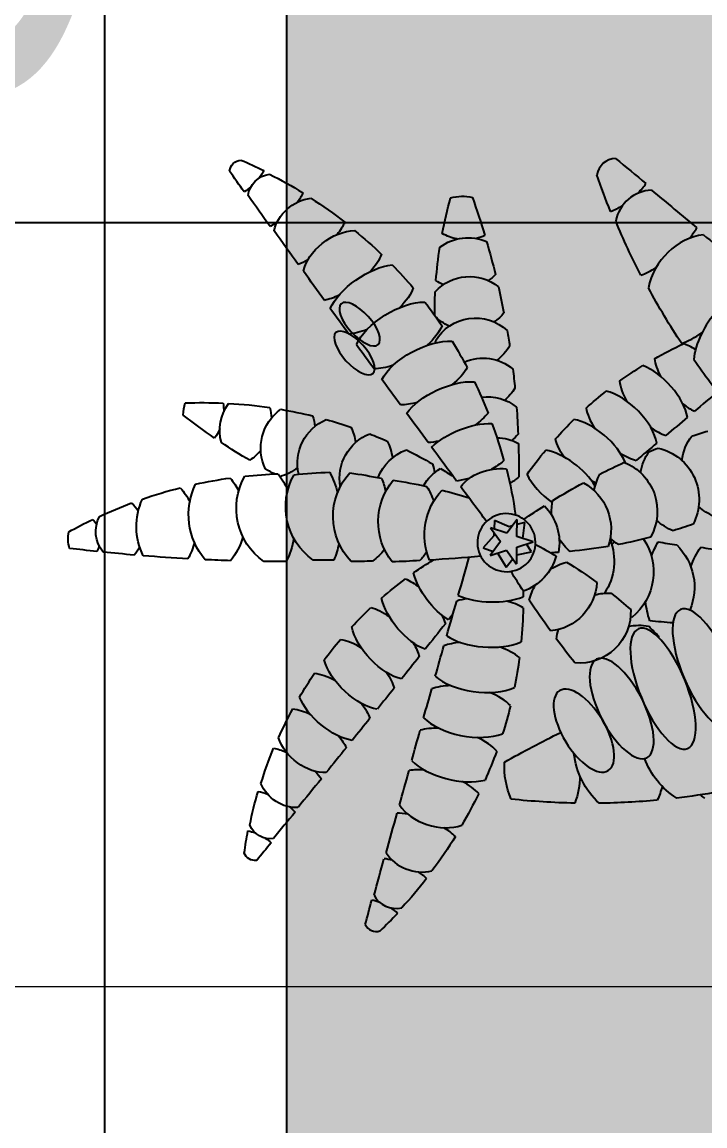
# Model space of a CAD drawing. Header units: millimetres. Extents: x -343543 to 400519, y -115663 to 104219.
# Drawn here: x 30748.3 to 31010.8, y -34704.4 to -34279.7 of the extents above; entities that cross this region are included whole.
import ezdxf

# ---------------------------------------------------------------- set-up
doc = ezdxf.new("R2010")
doc.units = ezdxf.units.MM
doc.layers.get('0').update_dxf_attribs({"color": 231, "lineweight": 0})
doc.layers.get('DefPoints').update_dxf_attribs({"color": 191})
for name, color, linetype, lineweight in [('A-PATT', 252, 'Continuous', 9), ('A-SYMBOLS', 10, 'Continuous', 13), ('SME-E-COND-POW', 131, 'Continuous', 18), ('SME-E-POW-DIM', 135, 'Continuous', 18)]:
    doc.layers.add(name, color=color, linetype=linetype, lineweight=lineweight)
for name, color, linetype in [('XREF MAT BANG NOI THAT$0$A-PATT', 8, 'Continuous'), ('XREF MAT BANG NOI THAT$0$FF-Plants', 8, 'Continuous'), ('XREF MAT BANG TUONG XAY$0$A-FURN', 8, 'Continuous')]:
    doc.layers.add(name, color=color, linetype=linetype)
doc.styles.add('SM-DIMTEXT', font='SME.shx', dxfattribs={"width": 0.7})
doc.dimstyles.new('SDIM-100', dxfattribs={"dimscale": 100, "dimtxt": 2, "dimasz": 0.6, "dimexe": 0.6, "dimexo": 0.2, "dimgap": 0.5, "dimtad": 1, "dimdec": 0, "dimzin": 12, "dimtxsty": 'SM-DIMTEXT', "dimblk": 'ARCHTICK', "dimblk1": 'ARCHTICK', "dimblk2": 'ARCHTICK', "dimcen": 0.12, "dimdle": 0.6, "dimclrd": 7, "dimclre": 8, "dimadec": 0, "dimazin": 3, "dimtfac": 2, "dimtix": 1, "dimtmove": 1, "dimatfit": 3, "dimfxl": 1, "dimtzin": 0, "dimarcsym": 1})

# ---------------------------------------------------------------- blocks, each defined once
blk = doc.blocks.new('XREF MAT BANG NOI THAT$0$YLD.Studio-03-28')
at = {"layer": 'XREF MAT BANG NOI THAT$0$FF-Plants', "color": 8}
for p, q in [((-29.06, 218.92), (-24.42, 222.98)), ((-24.42, 222.98), (-23, 219.19)), ((-35.01, 218.66), (-31.74, 218.8)), ((-32.59, 213), (-35.01, 218.66)), ((-30.1, 213.92), (-32.2, 220.17)), ((-32.2, 220.17), (-26.83, 216.35)), ((-30.36, 218.86), (-29.06, 218.92)), ((-26.83, 216.35), (-21.54, 220.27)), ((-21.54, 220.27), (-23.52, 213.99)), ((-22.39, 217.56), (-22.33, 217.39)), ((-22.33, 217.39), (-17.04, 214.24)), ((-35.39, 210), (-30.1, 213.92)), ((-32.89, 211.86), (-32.59, 213)), ((-23.52, 213.99), (-18.15, 210.17)), ((-17.04, 214.24), (-20.26, 211.67)), ((-28.81, 210.07), (-35.39, 210)), ((-34.16, 207.04), (-33.37, 210.02)), ((-26.71, 203.82), (-28.81, 210.07)), ((-24.74, 210.11), (-26.71, 203.82)), ((-18.26, 210.09), (-24.74, 210.11)), ((-21.79, 210.1), (-22.86, 204.47)), ((-28.05, 207.8), (-34.16, 207.04)), ((-22.86, 204.47), (-25.89, 206.42))]:
    blk.add_line(p, q, dxfattribs=at)
for centre, major_axis, ratio, start_param, end_param in [((126.93, 295.28), (154.05, 93.06), 1, 2.093129, 2.150944), ((-28.11, 370.05), (12.47, 1.38), 1, 1.147291, 1.658613), ((-720.71, 297.44), (696.05, 87.86), 1, -0.019775, -0.004764), ((126.93, 295.28), (179.26, 16.06), 1, 2.620889, 2.695191), ((-30.78, 359.39), (11.92, 3.92), 1, 0.563286, 1.731811), ((-28.13, 380.65), (7.38, 7.38), 1, 3.163446, 3.394357), ((-28.13, 380.65), (7.38, 7.38), 1, 4.211477, 4.434646), ((-720.71, 297.44), (-27.98, 701.02), 1, -1.525383, -1.508416), ((-32.66, 330.92), (24.34, 7.22), 1, 0.822084, 1.709786), ((-31.22, 367.37), (9.85, 9.85), 1, 3.076455, 3.363905), ((-31.22, 367.37), (9.85, 9.85), 1, 4.411154, 4.681391), ((126.93, 295.28), (161.17, 80.1), 1, 2.34786, 2.432422), ((-720.71, 297.44), (216.65, 667.29), 1, -1.201138, -1.176629), ((97.05, 330.83), (176.44, 17.96), 1, 3.00218, 3.084607), ((-74.88, 320.05), (12.94, 12.94), 1, 0.82062, 1.078808), ((-251.37, 199.89), (-213.13, 68.28), 1, 4.051837, 4.11859), ((-37.22, 309.64), (25.59, 7.36), 1, 0.581757, 1.74589), ((-31.83, 357.06), (23.56, 1.4), 1, 3.924663, 4.201909), ((-31.83, 357.06), (22.43, 7.35), 1, 4.620625, 4.910204), ((126.93, 295.28), (107.29, 144.5), 1, 1.995112, 2.070246), ((-720.71, 297.44), (-15.94, 701.4), 1, -1.561174, -1.547304), ((-77.5, 341.06), (12.94, 12.94), 1, 3.782735, 3.970709), ((-69.5, 305.96), (17.74, 4.46), 1, 1.070558, 1.93711), ((-77.5, 341.06), (12.94, 12.94), 1, 4.331164, 4.559334), ((-251.37, 199.89), (198.1, 104.13), 1, 0.044622, 0.102098), ((-167.93, 314.89), (-4.41, 4.15), 0.874189, -0.631907, 0.605204), ((-3805.39, -4820.75), (3697.77, 5097.06), 1, 0.010517, 0.012058), ((97.05, 330.83), (174.08, 33.9), 1, 3.005163, 3.095157), ((-39.65, 292.82), (24.2, 6.68), 1, 0.349234, 1.81552), ((-35.33, 339.62), (17.75, 17.75), 1, 3.237126, 3.475194), ((-35.33, 339.62), (24.87, 3.43), 1, -1.440259, -1.02539), ((-17.16, 382.24), (160.18, 56.52), 1, 3.202232, 3.258797), ((-167.93, 314.89), (7.33, 7.53), 0.490947, -1.435337, -1.122828), ((126.93, 295.28), (127.26, 127.26), 1, 2.248166, 2.319436), ((113.3, 163.34), (-5.54, 152.77), 1, 0.097095, 0.15366), ((90.56, 310.2), (4.65, 2.84), 0.874189, -0.631907, 0.605204), ((-158.94, 303.71), (-1.27, 9.62), 0.959793, -0.027203, 1.298202), ((-3804.47, -4821.9), (-5351.81, 3318.39), 1, 4.647902, 4.650212), ((-62.76, 290.25), (17.63, 4.89), 1, 0.843157, 2.259346), ((-73.48, 322.67), (12.94, 12.94), 1, 4.614517, 4.925034), ((112.08, 162.81), (-49.51, 144.63), 1, -0.132709, -0.045878), ((78.73, 305.04), (-8.66, 1.18), 0.959793, 3.11439, 4.439794), ((90.56, 310.2), (-4.8, 8.15), 0.490947, 0.894952, 1.248419), ((-3506.28, 4685.53), (4396.41, 3576.45), 1, -1.566496, -1.564955), ((-167.93, 314.89), (7.33, 7.53), 0.490947, 4.036545, 4.390012), ((-251.37, 199.89), (-106.67, 196.75), 1, 4.695684, 4.712949), ((-720.71, 297.44), (4.17, 701.56), 1, -1.563026, -1.550692), ((111.07, 162.3), (-108.1, 108.1), 1, -0.487515, -0.393227), ((64.36, 297.58), (-7.76, 9.92), 0.800189, 3.860592, 5.342894), ((78.73, 305.04), (-7.5, 12.73), 0.490947, 0.941091, 1.224771), ((90.56, 310.2), (-4.8, 8.15), 0.490947, 1.706256, 2.018765), ((-16.24, 381.09), (-165.27, 39.2), 1, 0.696456, 0.783287), ((-146.73, 290.5), (8.37, 11.22), 0.800189, 0.718999, 2.201301), ((-158.94, 303.71), (11.45, 11.76), 0.490947, -1.242361, -1.031338), ((-3803.62, -4822.84), (-5285.14, 3423.57), 1, 4.664988, 4.667502), ((-73.48, 322.67), (12.94, 12.94), 1, 3.653835, 3.878467), ((-33.47, 327.58), (-31.96, 4.13), 1, 1.051212, 1.280295), ((-40.21, 273.86), (24.18, 6.74), 1, 0.34663, 1.812916), ((110.16, 161.69), (-108.1, 108.1), 1, -0.371224, -0.289813), ((49.87, 288.97), (-9.31, 11.6), 0.671515, 3.780069, 5.510321), ((64.36, 297.58), (-9.68, 14.44), 0.490947, 0.847911, 1.176828), ((-3507.5, 4685.01), (-3612.43, 4366.89), 1, 3.135264, 3.137574), ((97.05, 330.83), (-24.91, 175.59), 1, 1.600203, 1.670446), ((-69.5, 305.96), (18.03, 3.11), 1, -0.858259, -0.431968), ((-33.47, 327.58), (30.91, 9.1), 1, 4.595233, 4.887164), ((78.73, 305.04), (-7.5, 12.73), 0.490947, 1.899231, 2.110255), ((-158.94, 303.71), (11.45, 11.76), 0.490947, 4.082683, 4.366363), ((-146.73, 290.5), (12.65, 14.6), 0.490947, -1.176481, -0.937354), ((-57.01, 276.13), (17.51, 5.3), 1, 1.041301, 2.442574), ((126.37, 276.32), (160.28, 81.86), 1, 2.561375, 2.637785), ((110.16, 161.69), (140.84, 59.44), 1, 1.700812, 1.771763), ((36.77, 280.2), (-11.29, 13.22), 0.490947, 3.820292, 5.530953), ((49.87, 288.97), (-10.5, 13.85), 0.490947, 0.705769, 1.183947), ((-3508.52, 4684.49), (-3637.95, 4345.65), 1, 3.126715, 3.12923), ((-15.39, 380.15), (163.44, 46.24), 1, 3.430249, 3.524537), ((-133.26, 277.48), (9.71, 13.37), 0.671515, 0.638476, 2.368728), ((-3802.7, -4823.64), (3748.2, 5060.09), 1, 0.012815, 0.015), ((-69.5, 305.96), (12.94, 12.94), 1, 3.610658, 3.836879), ((-721.27, 278.48), (6.11, 701.55), 1, -1.559332, -1.54792), ((36.77, 280.2), (-11.29, 13.22), 0.490947, 0.612122, 1.183947), ((64.36, 297.58), (-9.68, 14.44), 0.490947, 1.965112, 2.204238), ((-120.03, 266.01), (10.87, 15.97), 0.490947, 0.678699, 2.38936), ((-133.26, 277.48), (11.78, 15.31), 0.490947, -1.152148, -0.795463), ((-3802.7, -4823.64), (3746.64, 5061.25), 1, 0.009963, 0.011888), ((-99.39, 272.52), (-7.85, 7.1), 0.416275, 3.141593, 9.424778), ((97.05, 330.83), (-125.41, 125.41), 1, 1.0565, 1.112329), ((-34.83, 318.83), (38.3, 15.42), 1, 3.860214, 4.06393), ((-36.53, 255.61), (24.13, 6.93), 1, 0.525946, 2.02247), ((-34.83, 318.83), (39.33, 12.58), 1, 4.615045, 4.778236), ((110.16, 161.69), (-135.48, 70.83), 1, -0.447445, -0.381296), ((24.2, 270.68), (-12.04, 12.54), 0.490947, 3.745574, 5.607066), ((-3509.43, 4683.88), (4426, 3539.76), 1, -1.56581, -1.563625), ((-146.73, 290.5), (12.65, 14.6), 0.490947, 3.989504, 4.318421), ((-110.5, 270.5), (-7.85, 7.1), 0.416275, 3.141593, 9.424778), ((-51.24, 259.94), (17.6, 4.98), 1, 1.11615, 2.491989), ((24.2, 270.68), (-12.04, 12.54), 0.490947, 0.587277, 1.183947), ((49.87, 288.97), (-10.5, 13.85), 0.490947, 1.989445, 2.346129), ((-14.47, 379.35), (-167.56, 27.83), 1, 0.84524, 0.926651), ((-120.03, 266.01), (10.87, 15.97), 0.490947, -1.152148, -0.707001), ((-62.76, 290.25), (18.23, 1.57), 1, 4.16472, 4.507719), ((125, 298.86), (169.97, 59.18), 1, 2.943454, 3.012207), ((-720.63, 285.06), (47.67, 699.96), 1, -1.530529, -1.51896), ((110.16, 161.69), (122.85, 90.99), 1, 1.683103, 1.75189), ((12.21, 260.44), (-12.75, 11.82), 0.490947, 3.756496, 5.600887), ((-3509.43, 4683.88), (-3727.07, 4269.46), 1, 3.100959, 3.102883), ((-106.15, 255.33), (9.92, 16.57), 0.490947, 0.603982, 2.465473), ((-3802.7, -4823.64), (-5699.58, 2677.37), 1, 4.521646, 4.52347), ((36.77, 280.2), (-11.29, 13.22), 0.490947, 1.989445, 2.434591), ((1735.19, -5818.21), (6085.55, 1618.54), 1, 1.570168, 1.571709), ((-133.26, 277.48), (11.78, 15.31), 0.490947, 3.847362, 4.32554), ((-106.15, 255.33), (9.92, 16.57), 0.490947, -1.152148, -0.692206), ((97.05, 330.83), (165.49, 63.78), 1, 3.144178, 3.184993), ((-44.88, 246.33), (17.75, 4.44), 1, 1.692739, 2.549569), ((-34.53, 238.25), (24.11, 6.98), 1, 0.623023, 1.976347), ((-39.57, 280.44), (17.75, 17.75), 1, 4.607864, 4.865684), ((12.21, 260.44), (-12.75, 11.82), 0.490947, 0.644013, 1.183947), ((-3509.43, 4683.88), (4624.03, 3276.85), 1, -1.51289, -1.511066), ((1733.93, -5818.97), (6080.08, 1638.94), 1, 1.568463, 1.570774), ((-91.67, 245.47), (8.94, 17.12), 0.490947, 0.614903, 2.459294), ((-3802.7, -4823.64), (-5360.71, 3303.99), 1, 4.632097, 4.634029), ((-57.01, 276.13), (12.94, 12.94), 1, 3.443401, 3.816748), ((-41.03, 285.06), (17.75, 17.75), 1, 3.51061, 3.720912), ((110.16, 161.69), (137.81, 66.16), 1, 1.97756, 2.055063), ((0.84, 249.53), (-13.41, 11.06), 0.490947, 3.843286, 5.522008), ((24.2, 270.68), (-12.04, 12.54), 0.490947, 1.989445, 2.449387), ((1732.81, -5819.56), (6080.13, 1638.78), 1, 1.570977, 1.573492), ((-0.63, 379.26), (142.85, 91.9), 1, -1.384301, -1.327735), ((-14.47, 379.35), (-155.63, 68.05), 1, 1.208042, 1.278992), ((-120.03, 266.01), (10.87, 15.97), 0.490947, 3.753714, 4.32554), ((-91.67, 245.47), (8.94, 17.12), 0.490947, -1.152148, -0.763559), ((127.6, 283.85), (176.15, 36.91), 1, 3.081133, 3.153915), ((-720.04, 286.02), (-701.55, 6.28), 1, 3.0954, 3.110587), ((1731.66, -5819.98), (-1615.59, 6086.33), 1, 0.006845, 0.00903), ((-76.64, 236.47), (7.93, 17.61), 0.490947, 0.701694, 2.380415), ((-3802.7, -4823.64), (-5126.91, 3656.28), 1, 4.696406, 4.698617), ((97.05, 330.83), (166.05, 62.3), 1, 3.239772, 3.303996), ((0.84, 249.53), (-13.41, 11.06), 0.490947, 0.772729, 1.183947), ((-3509.43, 4683.88), (4666.78, 3215.67), 1, -1.502458, -1.500526), ((-1.9, 378.5), (-165.87, 36.57), 1, 2.451966, 2.538798), ((-29.43, 220.51), (24.16, 6.83), 1, 0.898919, 2.050573), ((-35.43, 264.12), (-16.34, 16.34), 1, 2.931778, 3.115115), ((110.16, 161.69), (152.65, 8.26), 1, 2.473403, 2.533368), ((-9.89, 237.97), (-14.03, 10.26), 0.490947, 3.98658, 5.391529), ((12.21, 260.44), (-12.75, 11.82), 0.490947, 1.989445, 2.378033), ((1731.66, -5819.98), (-1657.99, 6074.92), 1, 0.002676, 0.0046), ((-14.47, 379.35), (138.98, 97.66), 1, 3.437173, 3.503321), ((-106.15, 255.33), (9.92, 16.57), 0.490947, 3.728869, 4.32554), ((-61.12, 228.36), (6.89, 18.04), 0.490947, 0.844988, 2.249936), ((-76.64, 236.47), (7.93, 17.61), 0.490947, -1.152148, -0.911655), ((-3802.7, -4823.64), (3939.99, 4912.23), 1, 0.037597, 0.040172), ((-51.24, 259.94), (12.94, 12.94), 1, 3.621671, 3.816748), ((-39.12, 230.15), (17.91, 3.74), 1, 1.89308, 2.40635), ((-35.43, 264.12), (-23.07, 1.39), 1, 1.051839, 1.328745), ((-720.04, 286.02), (616.83, 334.27), 1, -0.585206, -0.557024), ((-3509.43, 4683.88), (-3616.54, 4363.48), 1, 3.118357, 3.120569), ((1731.66, -5819.98), (-1740.97, 6051.66), 1, -0.008287, -0.006463), ((-3.02, 377.92), (155.04, 69.38), 1, -1.435677, -1.341389), ((-114.8, 77.71), (158.16, 43.13), 1, 1.492263, 1.578396), ((-160.74, 229.8), (12.57, 12.57), 1, 5.680202, 6.026293), ((-125.98, 228.84), (17.08, 4.94), 1, 2.204083, 3.274454), ((-114.8, 77.71), (161.68, 27.08), 1, 1.480864, 1.559591), ((-111.01, 228.25), (17.08, 4.93), 1, 2.024853, 3.533691), ((-141.91, 231.11), (12.57, 12.57), 1, 5.915152, 6.098959), ((-114.8, 77.71), (-163.94, 0.05), 1, 4.705661, 4.762338), ((-125.98, 228.84), (-12.57, 12.57), 1, 4.344355, 4.730658), ((-95.08, 225.98), (17.1, 4.88), 1, 1.825605, 3.619336), ((-114.8, 77.71), (-163.91, 2.86), 0.999998, 4.659635, 4.664546), ((97.05, 330.83), (-101.46, 145.46), 1, 1.503452, 1.53593), ((127.6, 283.85), (-65.98, 167.44), 1, 1.44855, 1.508293), ((0.84, 249.53), (-13.41, 11.06), 0.490947, 1.989445, 2.229937), ((1731.66, -5819.98), (6068.37, 1681.78), 1, 1.574905, 1.576837), ((-141.91, 231.11), (17.04, 5.05), 1, 2.602097, 3.077178), ((-14.47, 379.35), (-169.58, 9.68), 1, 1.073324, 1.14211), ((-91.67, 245.47), (8.94, 17.12), 0.490947, 3.785606, 4.32554), ((1731.66, -5819.98), (6040.95, 1777.78), 1, 1.561619, 1.56383), ((-3509.43, 4683.88), (4456.75, 3501), 0.999996, -1.568653, -1.568182), ((-79.67, 223.11), (17.07, 4.96), 1, 2.442404, 3.561484), ((-44.34, 218.17), (2.86, 15.19), 0.674119, 0.619056, 1.96912), ((-61.12, 228.36), (6.89, 18.04), 0.490947, -1.382632, -1.117508), ((-3801.92, -4824.15), (-5247.07, 3481.64), 1, 4.656891, 4.659536), ((1731.66, -5819.98), (-1741.86, 6051.4), 1, -0.000673, 0.001759), ((-4.16, 377.5), (162.71, 48.75), 1, -1.409424, -1.328013), ((-55.75, 518.68), (-309.33, 1.14), 1, 1.233335, 1.283195), ((-160.74, 229.8), (12.57, 12.57), 1, 5.066836, 5.260238), ((-14.47, 379.35), (161.01, 54.1), 1, 3.938294, 4.015798), ((-76.64, 236.47), (7.93, 17.61), 0.490947, 3.914322, 4.32554), ((-26.44, 214.07), (10.66, 3.34), 1, 2.51498, 8.798165), ((-55.75, 518.68), (304.85, 52.5), 1, 4.258408, 4.300752), ((-141.91, 231.11), (12.57, 12.57), 1, 4.691759, 4.895835), ((-64.79, 221.43), (17.1, 4.87), 1, 2.737371, 3.549404), ((-4.16, 377.5), (166.05, 35.75), 1, -1.435097, -1.364146), ((-55.75, 518.68), (218.73, 218.73), 1, 3.701511, 3.734949), ((-125.98, 228.84), (-12.57, 12.57), 1, 3.037108, 3.325039), ((-111.01, 228.25), (17.18, 4.57), 1, -1.309181, -0.889153), ((-14.47, 379.35), (168.73, 19.57), 1, 4.249273, 4.338395), ((-49.05, 218.03), (12.57, 12.57), 1, 2.371043, 2.858653), ((-61.12, 228.36), (6.89, 18.04), 0.490947, 4.093897, 4.421075), ((-55.75, 518.68), (86.22, 297.08), 1, 3.254285, 3.273493), ((-95.08, 225.98), (12.57, 12.57), 1, 4.474951, 4.815659), ((-13.69, 378.84), (130.31, 108.96), 1, 3.770987, 3.877921), ((-64.79, 221.43), (12.57, 12.57), 1, 4.751811, 4.987715), ((-194.26, -81.14), (-340.97, 43.28), 1, 4.265182, 4.291331), ((-4.16, 377.5), (164.77, 41.25), 1, 4.707412, 4.773561), ((526.07, -46.66), (-534.41, 43.59), 1, -0.428061, -0.382463), ((59.69, 184.07), (29.02, 10.35), 1, 0.808688, 1.28377), ((-55.75, 518.68), (-309.08, 12.59), 1, 1.49001, 1.514148), ((-55.75, 518.68), (72.56, 300.7), 1, 3.304557, 3.338343), ((-79.67, 223.11), (12.57, 12.57), 1, 4.633718, 4.82376), ((-55.75, 518.68), (303.42, 60.18), 1, 4.487866, 4.529554), ((-4.16, 377.5), (163.33, 46.63), 1, 4.450499, 4.528003), ((-4.16, 377.5), (164.53, 42.22), 1, 4.590669, 4.659456), ((-210.33, 182.27), (274.76, 72.47), 1, -0.238473, -0.152339), ((35.51, 81.27), (131.95, 77.19), 1, 1.656346, 1.73385), ((168.91, 65.58), (175.84, 175.84), 1, 1.749512, 1.787497), ((-26.44, 214.07), (18.86, 5.87), 1, 4.670835, 5.646892), ((0.15, 186.04), (18.66, 6.47), 1, 1.463413, 1.78637), ((-4.16, 377.5), (-169.25, 14.4), 1, 1.633457, 1.647085), ((-194.26, -81.14), (332.46, 87.19), 1, 0.686963, 0.72865), ((136.04, 286.66), (163.45, 80.39), 1, 3.162192, 3.211903), ((35.51, 81.27), (122.26, 91.78), 1, 1.654961, 1.723748), ((168.91, 65.58), (-248.62, 4.92), 1, -0.533723, -0.478886), ((-38.49, 176.4), (19.76, 4.77), 1, 1.257993, 1.538395), ((-26.44, 214.07), (19.57, 5.52), 1, 3.665974, 4.623303), ((-219.23, 208.35), (-2.52, 197.04), 1, 4.62716, 4.640944), ((0.15, 186.04), (19.73, 0.93), 1, 2.492605, 2.840702), ((-12.17, 199.02), (19.05, 5.22), 1, 4.498677, 5.919621), ((45.87, 184.29), (-15.39, 9.32), 0.456009, 4.712389, 10.995574), ((-38.49, 176.4), (14.37, 14.37), 1, 6.20659, 6.525099), ((12.76, 175.19), (13.97, 13.97), 1, 0.893491, 1.083533), ((-194.26, -81.14), (330.16, 95.54), 1, 0.616686, 0.650472), ((-219.23, 208.35), (194.06, 34.27), 1, -0.344998, -0.269905), ((136.04, 286.66), (161.48, 84.28), 1, 3.213448, 3.290852), ((0.15, 186.04), (19.09, 5.09), 1, 4.409152, 6.108959), ((51.18, 157.5), (29.51, 8.88), 1, 0.454219, 1.166567), ((62.91, 216.62), (29.87, 7.57), 1, 4.47824, 4.82433), ((35.51, 81.27), (-148.48, 36.37), 1, -0.491682, -0.425533), ((-31.6, 194.2), (19.44, 5.96), 1, 3.340978, 4.744634), ((37.36, 169.77), (-18.94, 9.66), 0.405439, 4.712389, 10.995574), ((-252.68, -71.77), (187.37, 187.37), 1, 0.403099, 0.459664), ((-43.03, 160.33), (19.47, 5.84), 1, 1.450716, 1.781814), ((12.76, 175.19), (13.97, 13.97), 1, 2.10285, 2.425749), ((526.07, -46.66), (138.11, 518.1), 0.999988, 1.397662, 1.398225), ((-210.33, 182.27), (225.55, 172.84), 1, -0.746111, -0.667384), ((168.91, 65.58), (175.84, 175.84), 1, 1.886405, 1.928292), ((-43.03, 160.33), (14.37, 14.37), 1, 6.051325, 6.246402), ((-19.36, 195.28), (21.85, 5.76), 1, 4.079193, 5.036001), ((7404.17, 6422.59), (-6352.26, 7493.3), 1, 1.55729, 1.558831), ((-250.78, -73.07), (261.79, 41), 1, 0.939147, 1.025978), ((35.51, 81.27), (126.64, 85.63), 1, 1.922607, 1.993558), ((-219.23, 208.35), (83.86, 178.33), 1, -1.386044, -1.32182), ((-9.04, 158.46), (15.97, 15.97), 1, 1.62073, 1.685999), ((136.04, 286.66), (-147, 107.56), 1, 1.299788, 1.35347), ((-38.49, 176.4), (19.63, 5.27), 1, 3.264132, 4.962173), ((-15.18, 180.12), (21.78, 6), 1, 3.848498, 5.329427), ((-152.83, 119.29), (-39.14, 157.18), 0.999998, -1.523468, -1.519833), ((29.73, 153.87), (-23, 9.44), 0.362784, 4.712389, 10.995574), ((25.1, 162.9), (13.97, 13.97), 1, 2.141547, 2.531114), ((-4398.2, 3808.72), (-4372.42, 3605.73), 1, 3.130858, 3.132682), ((-49.93, 142.53), (20.08, 3.19), 1, 1.584425, 2.014209), ((7406.07, 6421.3), (7719.22, 6075.73), 1, 3.166088, 3.168398), ((-249.22, -74.28), (240.39, 111.48), 1, 0.552036, 0.646324), ((35.51, 81.27), (152.83, 3.55), 1, 2.59867, 2.680081), ((168.91, 65.58), (-235.52, 79.79), 1, -0.059773, -0.044377), ((-7.94, 123.66), (26.28, 26.28), 1, 1.152024, 1.315215), ((-7.94, 123.66), (35.75, 10.14), 1, 0.979264, 1.182981), ((-157.18, 139.15), (114.54, 114.54), 1, 5.565279, 5.620627), ((136.04, 286.66), (128.8, 128.8), 1, 3.129157, 3.158314), ((45.83, 132.09), (29.23, 9.76), 1, 0.24432, 0.891093), ((-43.03, 160.33), (19.7, 5.03), 1, 3.119432, 4.947597), ((-49.93, 142.53), (19.63, 5.28), 1, 0.11264, 0.485987), ((596.91, 254.59), (622.34, 106.69), 1, 3.129017, 3.14043), ((12.76, 175.19), (-13.97, 13.97), 1, 2.186059, 2.216859), ((59.69, 184.07), (-21.79, 21.79), 1, 2.605271, 2.789078), ((-4398.2, 3808.72), (3709.3, 4284.92), 1, -1.56033, -1.558406), ((-219.23, 208.35), (102.72, 168.17), 1, -1.36396, -1.323145), ((-9.38, 164.4), (21.7, 6.3), 1, 3.632054, 4.833195), ((22.16, 137.48), (-22.9, 9.68), 0.362784, 4.712389, 10.995574), ((-210.33, 182.27), (284.07, 6.79), 1, -0.199224, -0.142547), ((-55.34, 126.48), (19.56, 5.55), 1, 1.427415, 1.933279), ((-247.88, -75.62), (-253.08, 78.52), 1, 4.325258, 4.406669), ((-4398.2, 3808.72), (-4350.72, 3631.89), 1, 3.131468, 3.133513), ((168.91, 65.58), (247.86, 20.07), 1, 2.745054, 2.77094), ((-55.34, 126.48), (18.96, 7.33), 1, 0.02821, 0.371208), ((-7.93, 115.69), (27.09, 10.34), 1, 1.529921, 1.821852), ((7407.63, 6420.08), (8439.57, 5027.37), 1, 3.298149, 3.300663), ((599.04, 237.65), (446.48, 446.48), 1, 2.51248, 2.524814), ((-193.37, -80.66), (272.7, 209.21), 0.999999, 0.034329, 0.040727)]:
    blk.add_ellipse(centre, major_axis=major_axis, ratio=ratio, start_param=start_param, end_param=end_param, dxfattribs=at)
at = {"layer": 'XREF MAT BANG NOI THAT$0$FF-Plants', "color": 8, "extrusion": (0, 0, -1)}
for centre, major_axis, ratio, start_param, end_param in [((117.18, 263.57), (5.58, 2.35), 0.874189, -0.631907, 0.605204), ((104.86, 256.22), (4.54, 8.58), 0.959793, -0.027203, 1.298201), ((117.18, 263.57), (-4.24, 9.61), 0.490947, -1.435337, -1.122828), ((88.81, 248.1), (-3.93, 13.43), 0.800189, 0.718999, 2.201301), ((104.86, 256.22), (-6.63, 15.02), 0.490947, -1.242361, -1.031338), ((71.64, 240.59), (-4.43, 15.92), 0.671515, 0.638476, 2.368728), ((88.81, 248.1), (-6.76, 18.09), 0.490947, -1.176481, -0.937354), ((117.18, 263.57), (-4.24, 9.61), 0.490947, 4.036545, 4.390012), ((71.64, 240.59), (-5.7, 18.46), 0.490947, -1.152148, -0.795463), ((55.24, 234.46), (-4.61, 18.76), 0.490947, -1.152148, -0.707001), ((55.24, 234.46), (-4.61, 18.76), 0.490947, 0.678699, 2.38936), ((104.86, 256.22), (-6.63, 15.02), 0.490947, 4.082683, 4.366363), ((38.5, 229.29), (-3.52, 18.99), 0.490947, -1.152148, -0.692206), ((38.5, 229.29), (-3.52, 18.99), 0.490947, 0.603982, 2.465473), ((21.5, 225.1), (-2.41, 19.16), 0.490947, -1.152148, -0.763559), ((21.5, 225.1), (-2.41, 19.16), 0.490947, 0.614903, 2.459294), ((88.81, 248.1), (-6.76, 18.09), 0.490947, 3.989504, 4.318421), ((4.28, 221.9), (-1.29, 19.27), 0.490947, 0.701694, 2.380415), ((-13.1, 219.71), (-0.17, 19.31), 0.490947, 0.844988, 2.249936), ((4.28, 221.9), (-1.29, 19.27), 0.490947, -1.152148, -0.911655), ((71.64, 240.59), (-5.7, 18.46), 0.490947, 3.847362, 4.32554), ((55.24, 234.46), (-4.61, 18.76), 0.490947, 3.753714, 4.32554), ((21.5, 225.1), (-2.41, 19.16), 0.490947, 3.785606, 4.32554), ((38.5, 229.29), (-3.52, 18.99), 0.490947, 3.728869, 4.32554), ((4.28, 221.9), (-1.29, 19.27), 0.490947, 3.914322, 4.32554), ((-49.67, 192.68), (-10.73, 13.68), 0.490947, 0.772729, 1.678136), ((-60.86, 181.57), (-11.51, 13.03), 0.490947, 0.644013, 1.183947), ((-49.67, 192.68), (-10.73, 13.68), 0.490947, 4.035032, 5.522008), ((-60.86, 181.57), (-11.51, 13.03), 0.490947, 3.919733, 5.600887), ((-71.38, 169.83), (-12.25, 12.34), 0.490947, 0.587277, 1.183947), ((-165.32, 170.56), (-6.97, 6.38), 0.874189, -0.631907, 0.605204), ((-60.86, 181.57), (-11.51, 13.03), 0.490947, 1.989445, 2.116551), ((-71.38, 169.83), (-12.25, 12.34), 0.490947, 3.745574, 5.607066), ((-146.89, 157.86), (-15.12, 0.86), 0.959793, -0.027203, 1.298202), ((-165.32, 170.56), (10.87, 12.27), 0.490947, 0.894952, 1.248419), ((-81.19, 157.49), (-12.94, 11.6), 0.490947, 0.612122, 1.183947), ((-71.38, 169.83), (-12.25, 12.34), 0.490947, 1.989445, 2.449387), ((-165.32, 170.56), (10.87, 12.27), 0.490947, 1.706256, 2.018765), ((-146.89, 157.86), (16.98, 19.18), 0.490947, 0.941091, 1.224771), ((-81.19, 157.49), (-12.94, 11.6), 0.490947, 3.820292, 5.530953), ((-124.93, 140.4), (16.48, 14.31), 0.800189, 3.860592, 5.342894), ((-90.28, 144.61), (-13.6, 10.83), 0.490947, 0.705769, 1.183947), ((-81.19, 157.49), (-12.94, 11.6), 0.490947, 1.989445, 2.434591), ((-124.93, 140.4), (21.25, 21.36), 0.490947, 0.847911, 1.176828), ((-90.28, 144.61), (-11.37, 9.58), 0.671515, -1.163527, -0.772865), ((-90.28, 144.61), (-13.6, 10.83), 0.490947, 1.989445, 2.346129), ((-146.89, 157.86), (16.98, 19.18), 0.490947, 1.899231, 2.110255), ((-103.12, 120.95), (19.68, 16.64), 0.671515, 3.780069, 5.510321)]:
    blk.add_ellipse(centre, major_axis=major_axis, ratio=ratio, start_param=start_param, end_param=end_param, dxfattribs=at)
blk = doc.blocks.new('XREF MAT BANG NOI THAT')
at = {"layer": 'XREF MAT BANG NOI THAT$0$A-PATT'}
h = blk.add_hatch(dxfattribs=at)
h.set_pattern_fill('CROSS', color=8, scale=5)
h.paths.add_polyline_path([(30849.97, -37715), (31309.97, -37715), (31309.97, -32895), (30849.97, -32895)])
at = {"color": 8}
for points in [[(30779.97, -37785), (31379.97, -37785), (31379.97, -32825), (30779.97, -32825)], [(30849.97, -37715), (31309.97, -37715), (31309.97, -32895), (30849.97, -32895)]]:
    blk.add_lwpolyline(points, close=True, dxfattribs=at)
at = {"color": 8, "xscale": -1.000000000000001, "rotation": 90}
blk.add_blockref('XREF MAT BANG NOI THAT$0$YLD.Studio-03-28', (31148.54, -34506.44), dxfattribs=at)
blk = doc.blocks.new('01.Xref _MB T1')
at = {"layer": 'XREF MAT BANG TUONG XAY$0$A-FURN', "color": 8}
for points in [[(30779.97428, -37784.99675), (31379.97428, -37784.99675), (31379.97428, -32824.99642), (30779.97428, -32824.99642)], [(30849.97428, -37714.99675), (31309.97428, -37714.99675), (31309.97428, -32894.99642), (30849.97428, -32894.99642)]]:
    blk.add_lwpolyline(points, close=True, dxfattribs=at)
at = {"layer": 'A-PATT', "color": 8}
blk.add_blockref('XREF MAT BANG NOI THAT', (0, 0), dxfattribs=at)
blk = doc.blocks.new('_ArchTick')
at = {"color": 0, "linetype": 'ByBlock', "const_width": 0.15}
blk.add_lwpolyline([(-0.5, -0.5), (0.5, 0.5)], dxfattribs=at)
blk = doc.blocks.new('*D1602')
at = {"layer": 'DefPoints', "color": 0, "linetype": 'Continuous', "ltscale": 1000, "transparency": 16777216}
for p in [(30559.66, -30937.37), (30972.61, -30937.37), (31144.62, -34838.63)]:
    blk.add_point(p, dxfattribs=at)
at = {"layer": 'SME-E-POW-DIM', "color": 7, "linetype": 'Continuous', "lineweight": -2, "ltscale": 1000, "transparency": 16777216}
blk.add_line((30559.66, -34898.63), (30559.66, -30877.37), dxfattribs=at)
at = {"layer": 'SME-E-POW-DIM', "color": 8, "linetype": 'Continuous', "lineweight": -2, "ltscale": 1000, "transparency": 16777216}
for p, q in [((30952.61, -30937.37), (30499.66, -30937.37)), ((31124.62, -34838.63), (30499.66, -34838.63))]:
    blk.add_line(p, q, dxfattribs=at)
at = {"layer": 'SME-E-POW-DIM', "color": 7, "linetype": 'Continuous', "lineweight": -2, "ltscale": 1000, "transparency": 16777216, "xscale": 60, "yscale": 60, "zscale": 60}
for p, rotation in [((30559.66, -30937.37), 90), ((30559.66, -34838.63), 270)]:
    blk.add_blockref('_ArchTick', p, dxfattribs=dict(at, rotation=rotation))
at = {"layer": 'SME-E-POW-DIM', "color": 0, "linetype": 'Continuous', "ltscale": 1000, "transparency": 16777216, "insert": (30409.66, -32888), "char_height": 200, "attachment_point": 5, "rotation": 90, "style": 'SM-DIMTEXT'}
blk.add_mtext('3901', dxfattribs=at)
blk = doc.blocks.new('*D1951')
at = {"layer": 'DefPoints', "color": 0, "linetype": 'Continuous', "ltscale": 1000, "transparency": 16777216}
for p in [(30024.08, -34356.91), (31133.36, -34647.76), (30024.08, -34700.82)]:
    blk.add_point(p, dxfattribs=at)
at = {"layer": 'SME-E-POW-DIM', "color": 8, "linetype": 'Continuous', "lineweight": -2, "ltscale": 1000, "transparency": 16777216}
for p, q in [((30024.08, -34680.82), (30024.08, -34296.91)), ((31133.36, -34627.76), (31133.36, -34296.91))]:
    blk.add_line(p, q, dxfattribs=at)
at = {"layer": 'SME-E-POW-DIM', "color": 7, "linetype": 'Continuous', "lineweight": -2, "ltscale": 1000, "transparency": 16777216}
blk.add_line((31193.36, -34356.91), (29964.08, -34356.91), dxfattribs=at)
at = {"layer": 'SME-E-POW-DIM', "color": 7, "linetype": 'Continuous', "lineweight": -2, "ltscale": 1000, "transparency": 16777216, "xscale": 60, "yscale": 60, "zscale": 60, "rotation": 180}
blk.add_blockref('_ArchTick', (30024.08, -34356.91), dxfattribs=at)
at = {"layer": 'SME-E-POW-DIM', "color": 7, "linetype": 'Continuous', "lineweight": -2, "ltscale": 1000, "transparency": 16777216, "xscale": 60, "yscale": 60, "zscale": 60}
blk.add_blockref('_ArchTick', (31133.36, -34356.91), dxfattribs=at)
at = {"layer": 'SME-E-POW-DIM', "color": 0, "linetype": 'Continuous', "ltscale": 1000, "transparency": 16777216, "insert": (30578.72, -34206.91), "char_height": 200, "attachment_point": 5, "style": 'SM-DIMTEXT'}
blk.add_mtext('1109', dxfattribs=at)

msp = doc.modelspace()

# ---------------------------------------------------------------- block references
at = {"layer": 'A-SYMBOLS'}
msp.add_blockref('01.Xref _MB T1', (0, 0), dxfattribs=at)

# ---------------------------------------------------------------- next in the draw order: linework, layer by layer
at = {"layer": 'SME-E-COND-POW', "color": 3, "linetype": 'Continuous', "ltscale": 1000}
msp.add_line((31834.71, -34650.82), (30074.08, -34650.82), dxfattribs=at)

# ---------------------------------------------------------------- next in the draw order: dimensions: what is measured, and where the dimension line sits
at = {"layer": 'SME-E-POW-DIM', "color": 1, "linetype": 'Continuous', "ltscale": 1000}
dim = msp.add_linear_dim(base=(30559.66, -30937.37), p1=(31144.62, -34838.63), p2=(30972.61, -30937.37), angle=90, dimstyle='SDIM-100', dxfattribs=at)
dim.commit()
dim.dimension.update_dxf_attribs({"geometry": '*D1602', "text_midpoint": (30409.66, -32888)})
dim = msp.add_linear_dim(base=(30024.08, -34356.91), p1=(31133.36, -34647.76), p2=(30024.08, -34700.82), dimstyle='SDIM-100', dxfattribs=at)
dim.commit()
dim.dimension.update_dxf_attribs({"geometry": '*D1951', "text_midpoint": (30578.72, -34206.91)})

doc.saveas('drawing.dxf')
